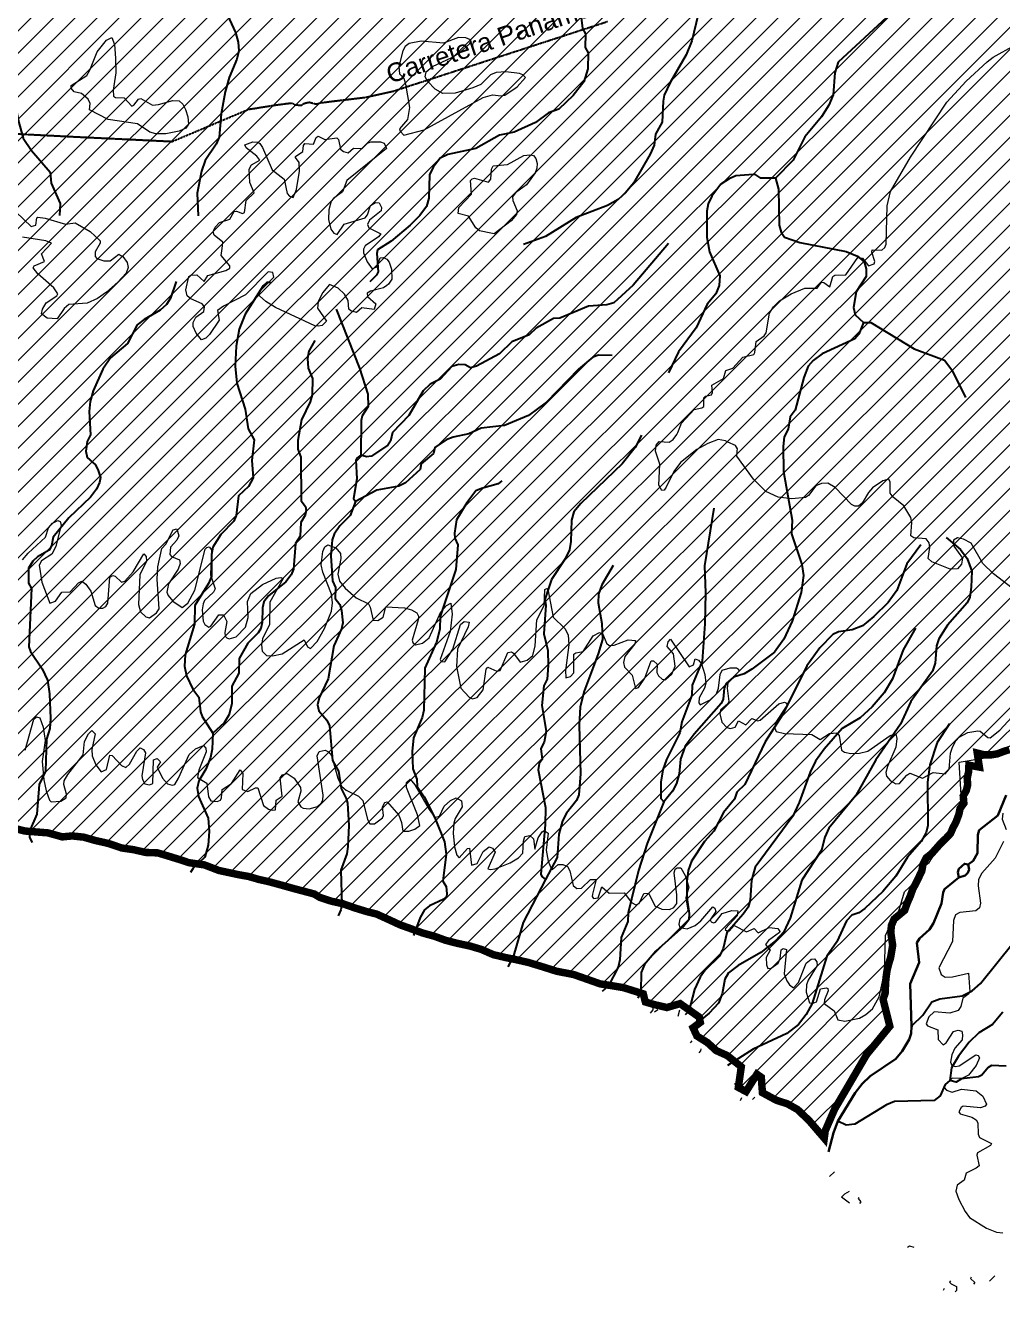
# Model space of a CAD drawing. Header units: feet. Extents: x -72 to 1107026, y -16 to 8357890.
# Drawn here: x 759175 to 778844, y 8146337 to 8171831 of the extents above; entities that cross this region are included whole.
import ezdxf

# ---------------------------------------------------------------- set-up
doc = ezdxf.new("R2010")
doc.units = ezdxf.units.FT
doc.header["$LTSCALE"] = 10
doc.header["$MEASUREMENT"] = 0
doc.linetypes.add('DASHED2', pattern=[0.375, 0.25, -0.125])
doc.layers.add('AUTODEMA-inf. cofopri-Rural-PSAD', color=190, linetype='CONTINUOUS')
doc.layers.add('VIA-ASFALTADA', color=1, linetype='CONTINUOUS')
for name, color, linetype, lineweight in [('CURVAS_PERU_500_PSAD-18', 23, 'CONTINUOUS', 5), ('Hidrografia-IGN-QUEBRADAS', 151, 'CONTINUOUS', 25), ('Hidrografia-IGN-RIOS', 162, 'CONTINUOUS', 30), ('Ubicacion', 8, 'CONTINUOUS', 0)]:
    doc.layers.add(name, color=color, linetype=linetype, lineweight=lineweight)
doc.styles.add('ARIAL', font='arial.ttf')

msp = doc.modelspace()

# ---------------------------------------------------------------- hatches: boundary and pattern name
at = {"layer": 'AUTODEMA-inf. cofopri-Rural-PSAD', "lineweight": 5}
h = msp.add_hatch(dxfattribs=at)
h.set_pattern_fill('ANSI31', color=256, scale=2500)
h.paths.add_polyline_path([(753238, 8156793), (753322, 8156780), (753238, 8156793), (761252, 8177664), (761485, 8177877), (761891, 8178033), (762006, 8178099), (762145, 8178160), (762278, 8178215), (762392, 8178274), (762497, 8178357), (762589, 8178469), (762675, 8178563), (762762, 8178662), (762856, 8178741), (762966, 8178847), (763062, 8178931), (763167, 8179043), (763215, 8179157), (763254, 8179284), (763292, 8179406), (763323, 8179543), (763341, 8179672), (763349, 8179797), (763400, 8179962), (763448, 8180102), (763499, 8180234), (763573, 8180363), (763635, 8180490), (763719, 8180589), (763826, 8180681), (763928, 8180774), (764019, 8180866), (764121, 8180950), (764228, 8181026), (764338, 8181097), (764444, 8181168), (764559, 8181213), (764712, 8181269), (764839, 8181335), (764956, 8181398), (765071, 8181451), (765175, 8181550), (765244, 8181660), (765315, 8181776), (765354, 8181893), (765389, 8182013), (765390, 8182140), (765377, 8182262), (765342, 8182396), (765286, 8182546), (765225, 8182684), (765197, 8182808), (765187, 8182943), (765170, 8183067), (765142, 8183205), (765114, 8183355), (765122, 8183484), (765143, 8183642), (765150, 8183779), (765168, 8183908), (765199, 8184028), (765243, 8184165), (765278, 8184310), (765332, 8184449), (765386, 8184576), (765432, 8184714), (765467, 8184853), (765513, 8184978), (765575, 8185115), (765661, 8185237), (765751, 8185338), (765852, 8185419), (765985, 8185503), (766099, 8185572), (766232, 8185655), (766299, 8185789), (767271, 8186800), (767271, 8186947), (767297, 8187069), (767333, 8187214), (767379, 8187334), (767466, 8187468), (767519, 8187582), (767578, 8187702), (767631, 8187831), (767690, 8187961), (767739, 8188095), (767779, 8188220), (767853, 8188349), (767930, 8188476), (768029, 8188550), (768144, 8188601), (768268, 8188621), (768396, 8188684), (768525, 8188666), (768648, 8188684), (768729, 8188803), (768760, 8188933), (768775, 8189055), (768816, 8189187), (768865, 8189314), (768913, 8189448), (768946, 8189596), (769010, 8189708), (769110, 8189804), (769242, 8189855), (769369, 8189839), (769435, 8190402), (769242, 8190676), (768955, 8190796), (768850, 8191044), (768727, 8191405), (768791, 8192051), (769355, 8193016), (769774, 8193584), (769715, 8193854), (770015, 8194180), (770358, 8194460), (770593, 8194855), (771149, 8195508), (771339, 8195882), (771620, 8196321), (772139, 8196529), (772271, 8196571), (772518, 8196829), (772893, 8197299), (773001, 8197468), (773083, 8197912), (773128, 8198271), (773053, 8198668), (772961, 8199048), (772784, 8199431), (772552, 8199747), (772403, 8199923), (772344, 8200269), (772420, 8200524), (772438, 8201124), (772378, 8201509), (772320, 8201525), (771949, 8202389), (771948, 8203291), (771835, 8204086), (771949, 8205175), (771912, 8205868), (771936, 8206678), (771927, 8207524), (771977, 8207815), (772140, 8208229), (772310, 8208881), (772199, 8209183), (771898, 8209610), (771718, 8210093), (771643, 8210618), (770734, 8212243), (770420, 8212760), (770332, 8213330), (770439, 8213909), (770573, 8214159), (770693, 8214428), (770826, 8214682), (770933, 8214964), (771027, 8215231), (771060, 8215528), (771028, 8215800), (771023, 8215945), (771008, 8216090), (770944, 8216217), (770904, 8216392), (770519, 8217145), (770239, 8217796), (770023, 8218086), (769663, 8218545), (769449, 8218924), (769225, 8219439), (769296, 8219810), (769534, 8220281), (769800, 8220721), (770123, 8220961), (770236, 8221108), (770301, 8221212), (770355, 8221316), (770388, 8221417), (770506, 8221516), (770614, 8221596), (770683, 8221720), (770695, 8221911), (770696, 8222074), (770699, 8222211), (770790, 8222424), (770811, 8222568), (770823, 8222774), (770781, 8222973), (770744, 8223095), (770724, 8223248), (770687, 8223365), (770609, 8223513), (770566, 8223607), (770536, 8223648), (770519, 8223803), (770420, 8224061), (770417, 8224114), (770411, 8224346), (770326, 8224585), (770246, 8224784), (770250, 8224878), (770152, 8225049), (770105, 8225286), (769944, 8225912), (769917, 8226101), (769939, 8226683), (769870, 8226978), (769847, 8227388), (769974, 8227697), (770102, 8227836), (770156, 8227935), (770134, 8228072), (770014, 8228391), (770087, 8228555), (770259, 8228867), (770494, 8228977), (770568, 8228972), (770670, 8228991), (770967, 8229392), (771170, 8229797), (771390, 8230281), (771541, 8230796), (771638, 8231110), (771649, 8231265), (771605, 8231522), (771627, 8231763), (771687, 8231964), (771722, 8232157), (771735, 8232337), (771693, 8232515), (771625, 8232625), (771600, 8233022), (771587, 8233284), (771570, 8233434), (771556, 8233673), (771538, 8233961), (771479, 8234294), (771495, 8234446), (771537, 8234647), (771589, 8234753), (771628, 8234908), (771626, 8235023), (771663, 8235221), (771705, 8235358), (771731, 8235452), (771806, 8235660), (771892, 8235916), (771915, 8235992), (771929, 8236129), (771913, 8236376), (771884, 8236602), (771862, 8236752), (771822, 8236938), (771796, 8237134), (771804, 8237182), (771883, 8237286), (771904, 8237405), (771913, 8237507), (771903, 8237629), (771894, 8237698), (771889, 8237802), (771827, 8237968), (771792, 8238039), (771813, 8238197), (771839, 8238311), (771838, 8238486), (771839, 8238639), (771824, 8238728), (771772, 8238886), (771717, 8239024), (771631, 8239192), (771615, 8239378), (771621, 8239502), (771614, 8239619), (771605, 8239731), (771569, 8239792), (771550, 8239932), (771551, 8240029), (771481, 8240238), (771522, 8240563), (771488, 8241022), (771468, 8241305), (820278, 8241691), (830577, 8202812), (830340, 8202672), (830000, 8202586), (829662, 8202548), (829318, 8202317), (829158, 8201793), (829053, 8201507), (828905, 8201367), (828322, 8201192), (827978, 8200961), (827919, 8200578), (827797, 8199716), (827643, 8199383), (827293, 8198961), (826996, 8198681), (826979, 8198104), (826868, 8197578), (826760, 8197196), (826743, 8196619), (826868, 8195942), (827189, 8195377), (827277, 8195085), (827159, 8194367), (827146, 8193935), (827234, 8193643), (827319, 8193256), (827453, 8192915), (827398, 8192676), (827291, 8192294), (827132, 8191818), (827119, 8191385), (827194, 8190661), (827090, 8190376), (826836, 8189950), (826722, 8189328), (826756, 8188846), (826641, 8188224), (826583, 8187889), (826334, 8187608), (826127, 8187133), (825918, 8186561), (825905, 8186129), (826032, 8185548), (825868, 8184879), (825858, 8184542), (825847, 8184158), (826032, 8183912), (826069, 8183526), (826047, 8182805), (826078, 8182227), (826108, 8181600), (826048, 8181217), (825801, 8180984), (825747, 8180793), (825636, 8180315), (825796, 8179204), (825684, 8178678), (825668, 8178149), (825657, 8177765), (825548, 8177335), (825244, 8176815), (825086, 8176386), (824977, 8175956), (824725, 8175579), (824520, 8175152), (824114, 8174443), (823712, 8173877), (823407, 8173357), (823324, 8172960), (823317, 8172729), (823307, 8172399), (823238, 8171852), (823314, 8171473), (823304, 8171154), (823327, 8170950), (823289, 8170632), (823310, 8170370), (823402, 8170016), (823586, 8169548), (823710, 8169280), (823662, 8168785), (823750, 8168195), (823303, 8168147), (822930, 8167996), (822690, 8167863), (822198, 8167624), (822071, 8167460), (821892, 8167381), (821672, 8167229), (821518, 8167084), (821383, 8166920), (821310, 8166661), (821229, 8166477), (821265, 8166226), (821329, 8166168), (821371, 8165998), (821374, 8165793), (821214, 8165770), (821034, 8165673), (820575, 8165630), (820470, 8165568), (820330, 8165544), (820169, 8165484), (819982, 8165480), (819805, 8165485), (819700, 8165414), (819649, 8165285), (819644, 8165108), (819667, 8164939), (819671, 8164762), (819732, 8164620), (819765, 8164469), (819741, 8164302), (819684, 8164248), (819479, 8164273), (819273, 8164260), (819038, 8164211), (818867, 8164134), (818823, 8164107), (818741, 8164036), (818708, 8164001), (818677, 8163932), (818710, 8163874), (818719, 8163764), (818731, 8163685), (818688, 8163660), (818637, 8163650), (818578, 8163656), (818522, 8163649), (818440, 8163596), (818419, 8163540), (818393, 8163433), (818298, 8163327), (818245, 8163363), (818164, 8163435), (818136, 8163489), (818129, 8163542), (818096, 8163606), (818046, 8163683), (817988, 8163732), (817894, 8163801), (817840, 8163741), (817832, 8163692), (817948, 8163198), (817963, 8163142), (817897, 8163112), (817789, 8163046), (817781, 8162998), (817730, 8162927), (817678, 8162897), (817592, 8162870), (817454, 8162902), (817393, 8162912), (817340, 8162910), (817312, 8162864), (817276, 8162829), (817252, 8162781), (817206, 8162736), (817116, 8162650), (817080, 8162604), (816998, 8162546), (816927, 8162529), (816831, 8162586), (816762, 8162655), (816699, 8162684), (816646, 8162707), (816575, 8162751), (816511, 8162744), (816411, 8162673), (816342, 8162595), (816313, 8162529), (816262, 8162412), (816108, 8162337), (816052, 8162315), (815981, 8162315), (815917, 8162285), (815807, 8162276), (815739, 8162310), (815638, 8162382), (815595, 8162443), (815534, 8162451), (815488, 8162492), (815433, 8162536), (815341, 8162496), (815286, 8162397), (815285, 8162290), (815182, 8162139), (815129, 8162124), (815020, 8162160), (814969, 8162143), (814915, 8162151), (814818, 8162129), (814661, 8162171), (814608, 8162204), (814465, 8162246), (814361, 8162265), (814167, 8162243), (813989, 8162194), (813856, 8162085), (813702, 8161985), (813124, 8161923), (812911, 8161706), (812856, 8161618), (812749, 8161540), (812492, 8161534), (812443, 8161524), (812367, 8161515), (812252, 8161510), (812150, 8161471), (812066, 8161443), (811936, 8161388), (811813, 8161338), (811757, 8161367), (811669, 8161438), (811510, 8161415), (811342, 8161337), (811245, 8161204), (811131, 8161124), (810849, 8161076), (810322, 8160943), (809995, 8160714), (809741, 8160678), (809493, 8160697), (809213, 8160705), (808932, 8160676), (808648, 8160621), (808530, 8160579), (808408, 8160546), (808227, 8160477), (808120, 8160465), (808005, 8160428), (807949, 8160451), (807748, 8160486), (807591, 8160502), (807337, 8160435), (807016, 8160247), (806896, 8160192), (806747, 8160074), (806681, 8160046), (806538, 8159999), (806377, 8159904), (806147, 8159906), (805415, 8159960), (805112, 8159977), (804565, 8160002), (804080, 8160025), (803956, 8160045), (803836, 8160005), (803684, 8159964), (803497, 8159761), (803367, 8159762), (803227, 8159787), (802920, 8159966), (802800, 8159994), (802680, 8160027), (802548, 8160058), (802424, 8160101), (802312, 8160152), (802195, 8160221), (802083, 8160290), (801956, 8160316), (801818, 8160295), (801688, 8160293), (801556, 8160247), (801423, 8160212), (801291, 8160159), (801159, 8160106), (800787, 8160136), (800463, 8160229), (800277, 8160263), (800072, 8160269), (799744, 8160251), (799483, 8160249), (799221, 8160248), (798949, 8160191), (798686, 8160152), (798410, 8160168), (798290, 8160204), (798148, 8160212), (798023, 8160253), (797876, 8160243), (797751, 8160192), (797611, 8160213), (797496, 8160274), (797323, 8160236), (797183, 8160081), (797053, 8159952), (796859, 8159878), (796714, 8159805), (796661, 8159693), (796625, 8159558), (796551, 8159432), (796413, 8159345), (796273, 8159351), (796136, 8159369), (796011, 8159432), (795892, 8159481), (795767, 8159545), (795647, 8159580), (795531, 8159639), (795391, 8159662), (795256, 8159634), (795083, 8159561), (794973, 8159508), (794881, 8159383), (794743, 8159228), (794634, 8159150), (794486, 8159150), (794377, 8159214), (794229, 8159227), (794087, 8159186), (793965, 8159158), (793830, 8159143), (793685, 8159172), (793580, 8159268), (793535, 8159388), (793533, 8159520), (793530, 8159657), (793548, 8159797), (793528, 8160067), (793457, 8160189), (793366, 8160285), (793249, 8160375), (793130, 8160431), (792862, 8160424), (792730, 8160378), (792470, 8160226), (792221, 8160229), (792150, 8160361), (792025, 8160394), (791895, 8160369), (791742, 8160344), (791615, 8160278), (791345, 8160296), (791121, 8160303), (791002, 8160353), (790927, 8160356), (790776, 8160295), (790573, 8160086), (790487, 8160014), (790335, 8159935), (790156, 8159875), (789933, 8159891), (789628, 8159994), (789403, 8160091), (789337, 8160215), (789139, 8160376), (788987, 8160391), (788855, 8160613), (788850, 8160750), (788898, 8160900), (788728, 8161037), (788593, 8161048), (788476, 8161094), (788331, 8161107), (788207, 8161079), (788072, 8161089), (787996, 8161188), (787900, 8161371), (787828, 8161534), (787714, 8161613), (787483, 8161754), (787368, 8161805), (787254, 8161881), (787122, 8161935), (787007, 8162011), (786888, 8162072), (786771, 8162121), (786667, 8162202), (786552, 8162248), (786425, 8162271), (786298, 8162223), (786203, 8162137), (786107, 8162061), (786051, 8162173), (786043, 8162338), (786150, 8162401), (786275, 8162485), (786339, 8162597), (786237, 8162665), (786110, 8162638), (785990, 8162577), (785868, 8162597), (785746, 8162615), (785622, 8162654), (785500, 8162672), (785362, 8162654), (785199, 8162603), (785082, 8162565), (784960, 8162540), (784835, 8162500), (784720, 8162436), (784596, 8162358), (784484, 8162277), (784379, 8162190), (784275, 8162114), (784160, 8162036), (784043, 8161954), (783938, 8161886), (783826, 8161812), (783699, 8161747), (783582, 8161693), (783449, 8161676), (783342, 8161607), (783271, 8161452), (783225, 8161328), (783179, 8161206), (783138, 8161082), (783097, 8160957), (783061, 8160830), (782974, 8160718), (782855, 8160675), (782725, 8160670), (782582, 8160648), (782463, 8160615), (782353, 8160549), (782259, 8160460), (782078, 8160260), (782029, 8160143), (781968, 8160031), (781907, 8159917), (781846, 8159810), (781751, 8159699), (781639, 8159610), (781573, 8159503), (781506, 8159396), (781422, 8159300), (781295, 8159285), (781170, 8159283), (781058, 8159227), (781035, 8159095), (780966, 8158947), (780910, 8158818), (780843, 8158678), (780719, 8158676), (780643, 8158773), (780548, 8158676), (780492, 8158534), (780489, 8158409), (780563, 8158292), (780456, 8158221), (780372, 8158130), (780275, 8158051), (780148, 8158062), (780033, 8158141), (779893, 8158142), (779769, 8158106), (779649, 8158042), (779555, 8157953), (779448, 8157872), (779391, 8157763), (779345, 8157649), (779294, 8157529), (779236, 8157415), (779123, 8157309), (778981, 8157250), (778859, 8157212), (778734, 8157164), (778607, 8157144), (778479, 8157144), (778332, 8157180), (778375, 8156898), (778164, 8156936), (778158, 8156802), (778130, 8156675), (778140, 8156545), (778112, 8156426), (778050, 8156319), (778063, 8156169), (777986, 8156065), (777961, 8155941), (777902, 8155786), (777843, 8155676), (777795, 8155562), (777705, 8155466), (777593, 8155359), (777509, 8155263), (777417, 8155159), (777305, 8155070), (777239, 8154938), (777216, 8154806), (777159, 8154686), (777093, 8154552), (777034, 8154440), (776983, 8154298), (776922, 8154161), (776873, 8154016), (776779, 8153937), (776659, 8153838), (776605, 8153711), (776592, 8153572), (776612, 8153434), (776630, 8153310), (776609, 8153183), (776586, 8153051), (776545, 8152921), (776515, 8152794), (776494, 8152637), (776486, 8152507), (776478, 8152344), (776437, 8152225), (776573, 8151681), (776106, 8151111), (775463, 8150015), (775273, 8149577), (775253, 8149427), (774951, 8149779), (774716, 8150004), (774511, 8150120), (774293, 8150189), (774009, 8150343), (773986, 8150653), (773898, 8150715), (773679, 8150366), (773524, 8150449), (773583, 8150865), (773302, 8151090), (773079, 8151190), (772903, 8151351), (772690, 8151485), (772613, 8151651), (772759, 8151759), (772737, 8151864), (772352, 8152136), (772085, 8152058), (771824, 8152119), (771653, 8152170), (771611, 8152333), (771212, 8152458), (770986, 8152496), (770745, 8152533), (770505, 8152618), (770212, 8152721), (769864, 8152789), (769676, 8152849), (769529, 8152895), (769298, 8152965), (769056, 8153020), (768826, 8153067), (768593, 8153122), (768350, 8153228), (768122, 8153296), (767859, 8153352), (767629, 8153412), (767406, 8153493), (767171, 8153558), (766938, 8153643), (766714, 8153723), (766443, 8153849), (766241, 8153940), (766040, 8153990), (765798, 8154065), (765568, 8154146), (765335, 8154198), (765105, 8154273), (764987, 8154344), (764570, 8154454), (764357, 8154514), (764080, 8154590), (763867, 8154638), (763662, 8154698), (763479, 8154729), (763070, 8154817), (762778, 8154929), (762461, 8154975), (762334, 8155019), (762093, 8155094), (761838, 8155171), (761596, 8155180), (761345, 8155237), (761116, 8155269), (760846, 8155361), (760587, 8155419), (760351, 8155487), (760119, 8155512), (759916, 8155493), (759629, 8155574), (759372, 8155594), (759166, 8155611), (758956, 8155664), (758687, 8155803), (758456, 8155889), (758210, 8155960), (757946, 8156005), (757689, 8156063), (757532, 8156107), (757276, 8156170), (757050, 8156236), (756864, 8156260), (756611, 8156328), (756385, 8156381), (756113, 8156398), (755975, 8156433), (755622, 8156463), (755391, 8156486), (755152, 8156526), (754896, 8156606), (754586, 8156660), (754380, 8156712), (754159, 8156752), (753964, 8156794), (753322, 8156780)])

# ---------------------------------------------------------------- linework, layer by layer
at = {"layer": 'AUTODEMA-inf. cofopri-Rural-PSAD', "linetype": 'Continuous', "const_width": 150}
msp.add_lwpolyline([(778981, 8157250), (778859, 8157212), (778734, 8157164), (778607, 8157144), (778479, 8157144), (778332, 8157180), (778375, 8156898), (778164, 8156936), (778158, 8156802), (778130, 8156675), (778140, 8156545), (778112, 8156426), (778050, 8156319), (778063, 8156169), (777986, 8156065), (777961, 8155941), (777902, 8155786), (777843, 8155676), (777795, 8155562), (777705, 8155466), (777593, 8155359), (777509, 8155263), (777417, 8155159), (777305, 8155070), (777239, 8154938), (777216, 8154806), (777159, 8154686), (777093, 8154552), (777034, 8154440), (776983, 8154298), (776922, 8154161), (776873, 8154016), (776779, 8153937), (776659, 8153838), (776605, 8153711), (776592, 8153572), (776612, 8153434), (776630, 8153310), (776609, 8153183), (776586, 8153051), (776545, 8152921), (776515, 8152794), (776494, 8152637), (776486, 8152507), (776478, 8152344), (776437, 8152225), (776573, 8151681), (776106, 8151111), (775463, 8150015), (775273, 8149577), (775253, 8149427), (774951, 8149779), (774716, 8150004), (774511, 8150120), (774293, 8150189), (774009, 8150343), (773986, 8150653), (773898, 8150715), (773679, 8150366), (773524, 8150449), (773583, 8150865), (773302, 8151090), (773079, 8151190), (772903, 8151351), (772690, 8151485), (772613, 8151651), (772759, 8151759), (772737, 8151864), (772352, 8152136), (772085, 8152058), (771824, 8152119), (771653, 8152170), (771611, 8152333), (771212, 8152458), (770986, 8152496), (770745, 8152533), (770505, 8152618), (770212, 8152721), (769864, 8152789), (769676, 8152849), (769529, 8152895), (769298, 8152965), (769056, 8153020), (768826, 8153067), (768593, 8153122), (768350, 8153228), (768122, 8153296), (767859, 8153352), (767629, 8153412), (767406, 8153493), (767171, 8153558), (766938, 8153643), (766714, 8153723), (766443, 8153849), (766241, 8153940), (766040, 8153990), (765798, 8154065), (765568, 8154146), (765335, 8154198), (765105, 8154273), (764987, 8154344), (764570, 8154454), (764357, 8154514), (764080, 8154590), (763867, 8154638), (763662, 8154698), (763479, 8154729), (763070, 8154817), (762778, 8154929), (762461, 8154975), (762334, 8155019), (762093, 8155094), (761838, 8155171), (761596, 8155180), (761345, 8155237), (761116, 8155269), (760846, 8155361), (760587, 8155419), (760351, 8155487), (760119, 8155512), (759916, 8155493), (759629, 8155574), (759372, 8155594), (759166, 8155611), (758956, 8155664)], dxfattribs=at)
at = {"layer": 'CURVAS_PERU_500_PSAD-18'}
for points in [[(760465, 8170133), (760478, 8170257), (760436, 8170346), (760304, 8170460), (760159, 8170490), (760099, 8170569), (760097, 8170617), (760410, 8170819), (760475, 8170926), (760620, 8171297), (760808, 8171530), (760913, 8171585), (760966, 8171447), (760988, 8171173), (760993, 8170873), (760940, 8170528), (760950, 8170404), (760991, 8170380), (761165, 8170371), (761315, 8170207), (761359, 8170225), (761451, 8170343), (761497, 8170360), (761733, 8170227), (761857, 8170239), (762146, 8170320), (762269, 8170312), (762342, 8170245), (762401, 8170136), (762445, 8169992), (762457, 8169843), (762405, 8169762), (762268, 8169703), (761999, 8169645), (761800, 8169645), (761681, 8169683), (761431, 8169846), (760839, 8169933)], [(766793, 8169617), (767202, 8169730), (768386, 8170377), (768578, 8170431), (768752, 8170410), (768824, 8170427), (769072, 8170595), (769238, 8170778), (769190, 8170835), (769121, 8170862), (768848, 8170894), (768649, 8170883), (768535, 8170835), (768341, 8170642), (768180, 8170572), (767822, 8170464), (767574, 8170460), (767422, 8170545), (767267, 8170707), (767222, 8170795), (767239, 8170892), (767370, 8171004), (767755, 8171184), (767923, 8171291), (768111, 8171456), (768145, 8171522), (768132, 8171542), (768039, 8171577), (767890, 8171589), (767588, 8171473), (767142, 8171515), (766899, 8171464), (766821, 8171403), (766770, 8171317), (766690, 8171003), (766702, 8170854), (766789, 8170768), (766824, 8170648), (766904, 8170180), (766866, 8169935), (766702, 8169750), (766715, 8169703)]]:
    msp.add_lwpolyline(points, close=True, dxfattribs=at)
for points in [[(772636, 8164097), (772790, 8164130), (772830, 8164159), (772827, 8164332), (772862, 8164365), (772982, 8164395), (773001, 8164439), (772993, 8164587), (773228, 8164722), (773273, 8164885), (773415, 8164930), (773616, 8165151), (773833, 8165202), (773856, 8165245), (773881, 8165466), (774044, 8165580), (774083, 8165642), (774151, 8166035), (774229, 8166162), (774351, 8166287), (774587, 8166427), (774865, 8166538), (775112, 8166541), (775198, 8166660), (775245, 8166652), (775364, 8166564), (775426, 8166776), (775469, 8166799), (775690, 8166811), (775928, 8167160), (776022, 8167147), (776141, 8166989), (776255, 8167029), (776269, 8167075), (776209, 8167265), (776218, 8167312), (776414, 8167306), (776469, 8167356), (776500, 8167424), (776517, 8168198), (776588, 8168488), (776990, 8169180), (777720, 8170285), (778109, 8170707), (778534, 8171095), (778652, 8171187), (779088, 8171430)], [(763133, 8167341), (763148, 8167465), (762977, 8167608), (762956, 8167677), (762998, 8167766), (763081, 8167859), (763291, 8167931), (763379, 8168080), (763427, 8168087), (763545, 8168045), (763588, 8168061), (763620, 8168307), (763781, 8168458), (763696, 8168664), (763682, 8168937), (763723, 8169025), (763894, 8169118), (763835, 8169196), (763618, 8169365), (763589, 8169428), (763752, 8169485), (763851, 8169481), (763893, 8169455), (763949, 8169372), (764142, 8168925), (764384, 8168737), (764443, 8168447), (764493, 8168392), (764562, 8168367), (764630, 8168526), (764691, 8168895), (764685, 8169070), (764610, 8169168), (764614, 8169192), (764756, 8169292), (764774, 8169415), (764802, 8169453), (764975, 8169440), (765029, 8169575), (765067, 8169601), (765200, 8169533), (765446, 8169564), (765480, 8169530), (765516, 8169335), (765575, 8169289), (765671, 8169266), (765781, 8169361), (765955, 8169351), (766059, 8169457), (766127, 8169485), (766325, 8169484), (766395, 8169458), (766442, 8169349), (765644, 8168709), (765558, 8168476), (765375, 8168346), (765329, 8168288), (765285, 8168119), (765275, 8167920), (765321, 8167728), (765382, 8167649), (765449, 8167623), (765588, 8167827), (766016, 8167953), (766058, 8168013), (766118, 8168203), (766224, 8168265), (766295, 8168255), (766341, 8168167), (766334, 8168095), (766099, 8167910), (766060, 8167821), (766086, 8167754), (766327, 8167633), (766283, 8167575), (766013, 8167395), (765982, 8167328), (765983, 8167254), (766052, 8167067), (766158, 8166930), (766247, 8166966), (766314, 8167153), (766386, 8167159), (766450, 8167121), (766497, 8167063), (766543, 8166920), (766553, 8166723), (766486, 8166619), (766449, 8166591)], [(767887, 8168042), (767883, 8168043), (767898, 8168163), (768154, 8168434), (768134, 8168704), (768165, 8168743), (768212, 8168754), (768499, 8168677), (768540, 8168736), (768556, 8168935), (768587, 8169001), (768881, 8169027), (769207, 8169210), (769330, 8169225), (769402, 8169208), (769447, 8169149), (769473, 8169052), (769472, 8168953), (769438, 8168859), (769260, 8168619), (769036, 8168460), (768978, 8168380), (768984, 8168306), (769070, 8168099), (769061, 8168026), (768950, 8167892), (768610, 8167632), (768540, 8167646)], [(758656, 8167992), (758654, 8168067), (758704, 8168148), (758828, 8168140), (758988, 8168072), (759295, 8167779), (759386, 8167808), (759406, 8167955), (759425, 8167968), (759573, 8167947), (759981, 8167828), (760176, 8167855), (760478, 8167680), (760678, 8167492), (760681, 8167444), (760578, 8167274), (760583, 8167175), (760615, 8167138), (760756, 8167090), (760881, 8167090), (761053, 8167227), (761099, 8167199)], [(768540, 8167646), (768317, 8167691), (768242, 8167756), (768092, 8167986), (767887, 8168042)], [(761099, 8167199), (761137, 8167175), (761226, 8167055), (761244, 8166959), (761201, 8166843), (761034, 8166658), (760809, 8166459), (760625, 8166330), (760420, 8166237), (760050, 8166209), (759955, 8166130), (759812, 8165925), (759613, 8165933), (759498, 8166023), (759518, 8166120), (759597, 8166247), (759806, 8166383), (759827, 8166425), (759745, 8166549), (759427, 8166831), (759335, 8166948), (759352, 8166989), (759557, 8167075), (759498, 8167234), (759700, 8167447), (759586, 8167495), (759117, 8167566)], [(766449, 8166591), (766386, 8166544), (766120, 8166478), (766057, 8166442), (766062, 8166371), (766229, 8166224), (766195, 8166110), (765950, 8166147), (765841, 8166053), (765722, 8166086), (765684, 8166119), (765670, 8166291), (765600, 8166420), (765473, 8166539), (765297, 8166615), (765153, 8166444), (765069, 8166263), (765053, 8166140), (765233, 8165873), (765147, 8165790), (765074, 8165774), (765000, 8165781), (764206, 8166150), (764016, 8166269), (763886, 8166386), (763872, 8166433), (763894, 8166477), (764176, 8166759), (764157, 8166852), (764064, 8166868), (763608, 8166406), (763166, 8166176), (763045, 8166088), (763074, 8165896), (762881, 8165605), (762810, 8165535), (762721, 8165501), (762610, 8165633), (762552, 8165771), (762549, 8165846), (762604, 8165954), (762765, 8166071), (762783, 8166167), (762736, 8166222), (762508, 8166324), (762431, 8166387), (762403, 8166507), (762465, 8166773), (762502, 8166804), (762626, 8166805), (762775, 8166674), (762846, 8166797), (763207, 8166893), (763293, 8166942), (763291, 8166988), (763115, 8167198), (763133, 8167341)], [(772303, 8163632), (772379, 8163824), (772636, 8164097)], [(773314, 8163442), (773264, 8163466), (773118, 8163493), (772907, 8163415), (772690, 8163292), (772357, 8163029), (772228, 8162846), (772072, 8162532), (772029, 8162471), (771987, 8162466), (771926, 8162572), (771941, 8162996), (771857, 8163257), (771869, 8163380), (771932, 8163453), (772130, 8163439), (772214, 8163491), (772287, 8163593), (772303, 8163632)], [(773501, 8163264), (773504, 8163306), (773466, 8163370), (773314, 8163442)], [(779033, 8160498), (778658, 8160789), (778443, 8160998), (778207, 8161409), (778055, 8161488), (777934, 8161512), (777851, 8161466), (777862, 8161344), (778038, 8161105), (778013, 8160984), (777935, 8160888), (777788, 8160885), (777415, 8161027), (777347, 8161098), (777380, 8161318), (777366, 8161415), (777302, 8161491), (777055, 8161512), (776996, 8161552), (777018, 8161824), (776993, 8161921), (776853, 8162156), (776643, 8162333), (776582, 8162412), (776581, 8162635), (776550, 8162693), (776431, 8162660), (776222, 8162523), (776141, 8162429), (776017, 8162212), (775941, 8162150), (775867, 8162150), (775801, 8162184), (775475, 8162529), (775325, 8162614), (775201, 8162608), (775085, 8162562), (774936, 8162363), (774874, 8162324), (774600, 8162301), (774328, 8162333), (774080, 8162448), (773831, 8162692), (773495, 8163159), (773501, 8163264)], [(759120, 8161072), (759232, 8161206), (759581, 8161528), (759639, 8161714), (759721, 8161808), (759829, 8161863), (759876, 8161845), (759894, 8161775), (759788, 8161339), (759707, 8161185), (759498, 8161049), (759454, 8160964), (759506, 8160619), (759667, 8160201), (759782, 8160239), (759909, 8160422), (760078, 8160426), (760246, 8160610), (760312, 8160639), (760393, 8160582), (760490, 8160437), (760577, 8160151), (760657, 8160095), (760731, 8160096), (760795, 8160134), (760833, 8160197), (760875, 8160720), (760938, 8160753), (760985, 8160741), (761109, 8160619), (761177, 8160644), (761346, 8160828), (761561, 8161192), (761606, 8161139), (761615, 8161041), (761478, 8160767), (761450, 8160169), (761493, 8160027), (761602, 8159925), (761672, 8159905), (761815, 8160004), (761871, 8160084), (761825, 8160681), (761843, 8160931), (761919, 8161297), (762003, 8161389), (762152, 8161677), (762223, 8161692), (762262, 8161553), (762221, 8161464), (762096, 8161323), (762085, 8161178), (762118, 8161141), (762276, 8161068), (762292, 8160997), (762247, 8160882), (762056, 8160589), (762022, 8160420), (762051, 8160351), (762146, 8160236), (762329, 8160108), (762443, 8160198), (762583, 8160462), (762797, 8161284), (762829, 8161322), (762875, 8161329), (762919, 8161270), (762904, 8160771), (762995, 8160488), (762963, 8160421), (762779, 8160254), (762751, 8160185), (762734, 8160061), (762755, 8159838), (762790, 8159772), (762868, 8159713), (762911, 8159738), (763070, 8159961), (763165, 8159963), (763229, 8159832), (763190, 8159611), (763193, 8159536), (763227, 8159501), (763274, 8159482), (763416, 8159521), (763607, 8159718), (763656, 8159909), (763649, 8160233), (763711, 8160394), (763949, 8160573), (764220, 8160703), (764318, 8160716), (764361, 8160697), (764095, 8160220), (764087, 8159772), (763945, 8159483), (763930, 8159359), (763944, 8159235), (764026, 8159146), (764151, 8159135), (764344, 8159179), (764788, 8159458), (764854, 8159317), (764913, 8159283), (765051, 8159425), (765198, 8159687), (765335, 8160035), (765354, 8160208), (765336, 8160382), (765162, 8160823), (765129, 8160969), (765163, 8161241), (765203, 8161332), (765261, 8161375), (765421, 8161309), (765519, 8161198), (765525, 8161099), (765461, 8160781), (765498, 8160638), (765608, 8160503), (765836, 8160308), (766080, 8160184), (766116, 8160119), (766175, 8159853), (766271, 8159851), (766375, 8159916), (766432, 8160127), (766805, 8160107), (766949, 8160066), (767056, 8160002), (767089, 8159936), (767083, 8159862), (766960, 8159456), (766973, 8159408), (767026, 8159357), (767168, 8159391), (767305, 8159497), (767537, 8160021), (767651, 8160153), (767737, 8160196), (767764, 8159975), (767727, 8159628), (767522, 8159065), (767542, 8159025), (767615, 8159020), (767779, 8159269), (767934, 8159768), (768009, 8159832), (768105, 8159817), (768084, 8159722), (767869, 8159272), (767849, 8158924), (767938, 8158485), (768108, 8158303), (768175, 8158270), (768266, 8158297), (768389, 8158453), (768449, 8158871), (768480, 8158909), (768662, 8158832), (768731, 8158842), (768887, 8159208), (768958, 8159218), (768999, 8159190), (769130, 8159012), (769273, 8159048), (769385, 8159145), (769434, 8159338), (769471, 8159862), (769613, 8160151), (769627, 8160473), (769672, 8160496), (769687, 8160479), (769795, 8159915)], [(769795, 8159915), (770030, 8159690), (770102, 8159560), (770113, 8159361), (770046, 8158841), (770053, 8158692), (770143, 8158724), (770210, 8158797), (770216, 8159169), (770254, 8159198), (770401, 8159225), (770603, 8159538), (770732, 8159610), (770795, 8159577), (770872, 8159393), (770926, 8159344), (771024, 8159355), (771304, 8159462), (771451, 8159446), (771441, 8159380), (771237, 8159127), (771211, 8159006), (771234, 8158910), (771387, 8158748), (771454, 8158482), (771517, 8158502), (771645, 8158687), (771769, 8159038), (771816, 8159036), (771893, 8158973), (771883, 8158800), (771917, 8158734), (771989, 8158665), (772059, 8158654), (772188, 8158771), (772252, 8158931), (772219, 8159177), (772092, 8159324), (772113, 8159422), (772159, 8159473), (772536, 8158916), (772624, 8158954), (772653, 8159075), (772720, 8159051), (772783, 8158975), (772849, 8158760), (772867, 8158586), (772844, 8158490), (772734, 8158294), (772731, 8158195), (772755, 8158154), (772958, 8158249), (773083, 8158370), (773122, 8158488), (773155, 8158760), (773197, 8158850), (773362, 8158898), (773487, 8158896), (773528, 8158868), (773533, 8158822), (773311, 8158588), (773302, 8158489), (773335, 8158217), (773315, 8158172), (773166, 8158042), (773150, 8157969), (773189, 8157801), (773290, 8157693), (773363, 8157676), (773457, 8157702), (773527, 8157832), (773675, 8157751), (773798, 8157873), (773915, 8157831), (773963, 8157841), (774337, 8158170), (774455, 8158207), (774496, 8158183), (774501, 8158135), (774267, 8157782), (774257, 8157683), (774283, 8157614), (774453, 8157577), (775002, 8157554), (775174, 8157455), (775362, 8157572), (775509, 8157590), (775551, 8157533), (775601, 8157239), (775663, 8157200), (775785, 8157174), (775960, 8157179), (776129, 8157222), (776580, 8157534), (776695, 8157569), (776715, 8157472), (776695, 8157299), (776525, 8156910), (776495, 8156789), (776505, 8156716), (776588, 8156623), (776697, 8156564), (776770, 8156565), (776915, 8156736), (776978, 8156774), (777228, 8156672), (777444, 8156792), (777688, 8156761), (777767, 8156853), (777795, 8157177), (777831, 8157296), (777899, 8157429), (777966, 8157503), (778144, 8157592), (778341, 8157626), (778389, 8157618), (778547, 8157496), (778595, 8157487), (778790, 8157642), (779261, 8158160)], [(759171, 8157236), (759346, 8157862), (759401, 8157909), (759469, 8157891), (759533, 8157703), (759575, 8157432), (759510, 8157014), (759547, 8156641), (759593, 8156421), (759658, 8156232), (759695, 8156200), (759892, 8156212), (759993, 8156282), (760000, 8156355), (759948, 8156548), (759955, 8156622), (760030, 8156752), (760339, 8157144), (760366, 8157413), (760443, 8157570), (760511, 8157638), (760579, 8157570), (760515, 8157252), (760520, 8157128), (760593, 8156942), (760698, 8156805), (760810, 8156847), (760878, 8157136), (760924, 8157133), (761111, 8156931), (761198, 8156892), (761271, 8156957), (761416, 8157220), (761487, 8157286), (761553, 8157251), (761591, 8157188), (761521, 8156720), (761530, 8156646), (761580, 8156560), (761674, 8156540), (761741, 8156571), (761757, 8157042), (761825, 8157069), (761896, 8157006), (761828, 8156897), (761937, 8156672), (762036, 8156563), (762132, 8156536), (762180, 8156548), (762260, 8156674), (762472, 8157153), (762602, 8157268), (762763, 8157335), (762810, 8157281), (762814, 8157207), (762666, 8156836), (762642, 8156689), (762827, 8156574), (762864, 8156302), (762910, 8156217), (763033, 8156204), (763100, 8156234), (763124, 8156277), (763138, 8156447), (763325, 8156571), (763497, 8156845), (763552, 8156769), (763537, 8156447), (763651, 8156407), (763807, 8156482), (763854, 8156478), (763968, 8156124), (764067, 8156051), (764139, 8156031), (764211, 8156038), (764222, 8156234), (764345, 8156316), (764304, 8156685), (764352, 8156741), (764446, 8156772), (764588, 8156677), (764710, 8156489), (764717, 8156416), (764658, 8156201), (764722, 8156096), (764764, 8156069), (764887, 8156056), (765054, 8156105), (765130, 8156169), (765165, 8156235), (765166, 8156335), (765045, 8157125), (765087, 8157211), (765207, 8157239), (765275, 8157208), (765339, 8157132), (765465, 8156675), (765538, 8156516), (765631, 8156435), (765878, 8156316), (765965, 8156227), (766061, 8155841), (766108, 8155754), (766203, 8155759), (766363, 8155878), (766381, 8155923), (766365, 8156095), (766412, 8156183), (766454, 8156202), (766689, 8155933), (766744, 8155780), (766771, 8155611), (766894, 8155609), (767012, 8155648), (767113, 8155719), (767069, 8155934), (766844, 8156490), (766847, 8156589), (766920, 8156652), (767014, 8156541), (767301, 8156043), (767418, 8155882), (767511, 8155907), (767603, 8156110), (767734, 8156226), (767847, 8156276), (767954, 8156219), (767966, 8156097), (767827, 8155861), (767796, 8155766), (767785, 8155567), (767813, 8155293), (767859, 8155125), (767908, 8155072), (768072, 8155256), (768114, 8155268), (768156, 8154924), (768271, 8154956), (768391, 8155201), (768508, 8155291), (768576, 8155269), (768630, 8155187), (768483, 8154849), (768529, 8154834), (768627, 8154852), (768930, 8154969), (769102, 8155070), (769185, 8155162), (769199, 8155410), (769230, 8155503), (769326, 8155519), (769404, 8155454), (769426, 8155248), (769496, 8155472), (769577, 8155598), (769619, 8155622), (769699, 8155571), (769655, 8155226), (769698, 8155005), (769761, 8154844), (769784, 8154839), (769895, 8154938), (769994, 8154934), (770085, 8154895), (770132, 8154808), (770198, 8154516), (770272, 8154454), (770368, 8154463), (770548, 8154636), (770664, 8154633), (770587, 8154343), (770583, 8154293), (770610, 8154255), (770703, 8154264), (770778, 8154490), (770925, 8154360), (771223, 8154365), (771377, 8154173), (771464, 8154124), (771528, 8154150), (771623, 8154351), (771719, 8154362), (771853, 8154098), (771987, 8154035), (772136, 8154029), (772225, 8154073), (772283, 8154152), (772286, 8154326), (772231, 8154772), (772253, 8154843), (772295, 8154868), (772367, 8154867), (772457, 8154717), (772531, 8154479), (772467, 8154265), (772508, 8154020), (772489, 8153975), (772347, 8153837), (772329, 8153739), (772349, 8153668), (772492, 8153642), (772653, 8153709), (772771, 8153801), (773014, 8154086), (773053, 8154059), (773071, 8153988), (772958, 8153824), (772976, 8153782), (773021, 8153761), (773067, 8153774), (773201, 8153951), (773391, 8154009), (773511, 8154001), (773502, 8153906), (773264, 8153650), (773257, 8153627), (773298, 8153598), (773346, 8153600), (773441, 8153708), (773685, 8153584), (773841, 8153650), (773926, 8153560), (774145, 8153667), (774318, 8153649), (774360, 8153589), (774353, 8153566), (774131, 8153405), (774071, 8153328), (774165, 8153212), (774082, 8153063), (774088, 8152914), (774116, 8152845), (774187, 8152848), (774326, 8152953), (774366, 8153043), (774386, 8153216), (774424, 8153244), (774495, 8153229), (774447, 8152735), (774497, 8152594), (774553, 8152512), (774631, 8152454), (774732, 8152561), (774892, 8152953), (774989, 8153031), (775060, 8153039), (775104, 8152980), (775113, 8152907), (774929, 8152611), (774896, 8152517), (774892, 8152367), (774956, 8152155), (775029, 8152147), (775098, 8152175), (775179, 8152432), (775299, 8152452), (775322, 8152443), (775330, 8152397), (775255, 8152211), (775253, 8152137), (775455, 8151993), (775526, 8151808), (775670, 8151780), (775962, 8151842), (776092, 8151917), (776221, 8152034), (776355, 8152272), (776465, 8152759), (776488, 8153507), (776558, 8153666), (776729, 8153912), (776869, 8154390), (777072, 8154572), (777165, 8154829), (777362, 8154979), (777755, 8155588), (777947, 8155994), (777993, 8156163), (778008, 8156337), (777968, 8156998), (778534, 8157092), (779023, 8157342)], [(778847, 8155971), (778834, 8155851), (778913, 8155641)], [(778859, 8155399), (778692, 8155063), (778427, 8154764), (778358, 8154632), (778349, 8154508), (778395, 8154161), (778379, 8154063), (778305, 8154002), (777982, 8153974), (777896, 8153927), (777855, 8153811), (777834, 8153388), (777556, 8152859), (777603, 8152720), (777684, 8152668), (777833, 8152677), (778159, 8152747), (778186, 8152374), (778162, 8152331), (778040, 8152246), (778003, 8152076), (777949, 8151995), (777783, 8151943), (777463, 8151969), (777355, 8151867), (777301, 8151729), (777332, 8151692), (777537, 8151609), (777543, 8151412), (777646, 8151307), (777707, 8151344), (777857, 8151572), (777951, 8151602), (778019, 8151579), (778037, 8151507), (778026, 8151408), (777878, 8151240), (777820, 8151102), (777795, 8150955), (777823, 8150890), (777895, 8150871), (777968, 8150887), (778304, 8151102), (778349, 8151090), (778375, 8151047), (778312, 8150888), (778156, 8150693), (778022, 8150629), (777826, 8150637), (777715, 8150537), (777668, 8150450), (777711, 8150394), (777828, 8150351), (778014, 8150413), (778311, 8150380), (778443, 8150270), (778519, 8150113), (778489, 8150075), (778396, 8150041), (778049, 8150070), (778007, 8150044), (777959, 8149958), (777986, 8149920), (778225, 8149849), (778312, 8149800), (778345, 8149734), (778353, 8149510), (778378, 8149439), (778620, 8149317), (778596, 8149277), (778335, 8149133), (778322, 8149086), (778368, 8148870), (778312, 8148821), (778110, 8148724), (778070, 8148582), (777930, 8148481), (777904, 8148361), (777960, 8148195), (778086, 8147951), (778177, 8147833), (778515, 8147619), (778721, 8147532), (778845, 8147520)], [(771813, 8152107), (771794, 8152080), (771805, 8152010), (771752, 8151944)], [(771840, 8151971), (771906, 8152016)], [(772339, 8152002), (772306, 8151877)], [(772586, 8151616), (772691, 8151641)], [(772586, 8151388), (772554, 8151349)], [(772766, 8151225), (772764, 8151185), (772729, 8151147)], [(773444, 8150518), (773497, 8150557), (773558, 8150556)], [(773755, 8150626), (773773, 8150489), (773735, 8150429), (773733, 8150348)], [(773585, 8150241), (773563, 8150177)], [(773807, 8150206), (773858, 8150256)], [(775356, 8148658), (775460, 8148752)], [(775762, 8148117), (775603, 8148240), (775665, 8148308), (775761, 8148364)], [(775952, 8148235), (775937, 8148210), (775987, 8148146), (775962, 8148113)], [(776931, 8147235), (776970, 8147263), (777057, 8147234)], [(778209, 8146628), (778195, 8146602), (778284, 8146521), (778257, 8146487)], [(778683, 8146653), (778579, 8146546)], [(777669, 8146399), (777647, 8146364)], [(777792, 8146555), (777775, 8146531), (777805, 8146492), (777914, 8146439), (777913, 8146361), (777891, 8146337)]]:
    msp.add_lwpolyline(points, dxfattribs=at)
at = {"layer": 'Hidrografia-IGN-QUEBRADAS'}
for points in [[(754408, 8174108), (754807, 8174136), (755104, 8174096), (756037, 8173920), (756735, 8173724), (756892, 8173647), (757076, 8173518), (757657, 8173044), (757910, 8172802), (758044, 8172622), (758160, 8172373), (758212, 8172206), (758248, 8171859), (758524, 8171299), (758575, 8171056), (758813, 8170836), (758876, 8170730), (759046, 8169872), (759131, 8169558), (759300, 8169311), (759674, 8168877), (759697, 8168655), (759874, 8168242), (759865, 8168000)], [(776334, 8173782), (776577, 8173464), (776708, 8173223), (776778, 8173036), (776797, 8172687), (776717, 8172297), (776635, 8172143), (776506, 8171990), (775536, 8171089), (775464, 8170878), (775431, 8170429), (775347, 8170221), (775198, 8169991), (774862, 8169588), (774629, 8169119), (774275, 8168751)], [(763084, 8172391), (763403, 8171685), (763458, 8171493), (763471, 8171319), (763431, 8171149), (763275, 8170781), (763198, 8170491), (763115, 8170049), (763076, 8169577), (763013, 8169442), (762794, 8169107), (762720, 8168895), (762636, 8168453), (762654, 8167994)], [(770337, 8172213), (770389, 8171767), (770451, 8171660), (770442, 8171386), (770504, 8171280), (770497, 8170956), (770415, 8170695), (770199, 8170421), (769914, 8170140), (769704, 8170068), (769443, 8169878), (769011, 8169680), (768718, 8169621), (768241, 8169349), (767679, 8169230), (767523, 8169156), (767385, 8168978), (767308, 8168822), (767298, 8168349), (767248, 8168183), (767114, 8168003), (766918, 8167810), (766537, 8167486), (766264, 8167311), (766250, 8167239), (766273, 8166866), (766242, 8166799), (766108, 8166669)], [(772713, 8172052), (772588, 8171517), (772474, 8171240), (772149, 8170677), (772034, 8170427), (772008, 8170305), (771988, 8169882), (771857, 8169641), (771829, 8169418), (771749, 8169236), (771411, 8168652), (771256, 8168456), (771108, 8168322), (770888, 8168204), (770259, 8167961), (769644, 8167578), (769201, 8167417)], [(774275, 8168751), (773975, 8168757), (773873, 8168823), (773823, 8168828), (773476, 8168801), (773337, 8168744), (773171, 8168633), (772991, 8168395), (772919, 8168236), (772887, 8168090), (772891, 8167565), (772945, 8167271), (773153, 8166790), (773137, 8166592), (773074, 8166429), (772898, 8166220), (772678, 8165744), (772323, 8165261), (772116, 8164835)], [(774275, 8168751), (774332, 8168534), (774343, 8167810), (774384, 8167666), (774455, 8167565), (774761, 8167461), (775693, 8167279), (775923, 8167182), (776054, 8167068), (776099, 8166926), (776096, 8166776), (775892, 8166468), (775839, 8166149), (775875, 8166005), (776040, 8165849)], [(772118, 8167440), (771405, 8166602), (771021, 8166245), (770879, 8166202), (770506, 8166179), (769929, 8165939), (769807, 8165930), (769458, 8165737), (769311, 8165602), (768966, 8165457), (768715, 8165215), (768253, 8164967), (768134, 8164933), (768025, 8164994), (767901, 8165006), (767760, 8164964), (767526, 8164705), (767325, 8164607), (767178, 8164473), (766892, 8163975), (766565, 8163631), (766524, 8163462), (766467, 8163381), (766139, 8163156), (766040, 8163145), (765925, 8163179)], [(762209, 8166671), (762093, 8166341), (762018, 8166212), (761886, 8166097), (761563, 8165907), (761425, 8165800), (761228, 8165426), (760886, 8165135), (760733, 8164907), (760539, 8164474), (760476, 8164258), (760459, 8164059), (760484, 8163585), (760419, 8163453), (760394, 8163255), (760421, 8163134), (760584, 8162980), (760643, 8162870), (760684, 8162726), (760670, 8162628), (760605, 8162493), (760486, 8162333), (760052, 8161919), (759734, 8161524), (759701, 8161352), (759657, 8161263), (759419, 8161128), (759324, 8161047), (759235, 8160900), (759239, 8160602), (759296, 8160492), (759243, 8159319), (759277, 8159226), (759515, 8158874), (759618, 8158647), (759661, 8158376), (759680, 8157876), (759668, 8157677), (759601, 8157463), (759582, 8156814), (759451, 8156546), (759405, 8155948), (759258, 8155606), (759261, 8155482), (759313, 8155382)], [(764110, 8166655), (764038, 8166651), (763964, 8166584), (763602, 8166014), (763475, 8165716), (763416, 8165372), (763399, 8164972), (763429, 8164624), (763601, 8164102), (763658, 8163707), (763777, 8163489), (763735, 8163068), (763757, 8162719), (763664, 8162544), (763466, 8162357), (763415, 8161962), (763371, 8161846), (763106, 8161581), (762951, 8161326), (762919, 8161180), (762920, 8160732), (762862, 8160594), (762584, 8160150), (762576, 8159777), (762390, 8159156), (762380, 8158932), (762415, 8158736), (762543, 8158465), (762664, 8158307), (762703, 8158010), (762736, 8157916), (762948, 8157584)], [(765428, 8166114), (765898, 8164929), (766066, 8164406), (766076, 8164157), (765953, 8163971), (765935, 8163873), (765925, 8163179)], [(776040, 8165849), (775949, 8165616), (775869, 8165521), (775211, 8165218), (775033, 8165081), (774932, 8164971), (774843, 8164738), (774669, 8164086), (774566, 8163947), (774530, 8163701), (774449, 8163549), (774424, 8163351), (774430, 8162851), (774606, 8161868), (774597, 8161594), (774801, 8160978), (774838, 8160756), (774789, 8160411), (774610, 8159839), (774442, 8159476), (774250, 8159215), (773793, 8158867), (773643, 8158777), (773429, 8158709), (773277, 8158582), (773240, 8158490), (773219, 8158266), (773179, 8158175), (772632, 8157558), (772453, 8157318), (772360, 8157060), (772330, 8156762), (772278, 8156569), (772201, 8156412), (772026, 8156198)], [(776040, 8165849), (776189, 8165849), (777065, 8165318), (777672, 8165089), (777823, 8164893), (778094, 8164336)], [(765000, 8165489), (764878, 8165272), (764850, 8165125), (764866, 8164926), (764951, 8164719), (764950, 8164395), (764907, 8164252), (764734, 8163892), (764660, 8163474), (764662, 8163300), (764720, 8163136), (764728, 8162261), (764814, 8162142), (764829, 8162069), (764806, 8161972), (764720, 8161821), (764708, 8161548), (764613, 8161402), (764572, 8160880), (764522, 8160766), (764414, 8160629), (764066, 8160346), (763974, 8160228), (763946, 8160107), (763943, 8159807), (763914, 8159686), (763863, 8159601), (763650, 8159390), (763479, 8159087), (763468, 8158789), (763333, 8158524), (763331, 8158175), (763280, 8157956), (763175, 8157788), (762948, 8157584)], [(770983, 8165181), (770709, 8165194), (770593, 8165152), (770309, 8164908), (769663, 8164246), (769303, 8163978), (768821, 8163773), (768350, 8163723), (768102, 8163605), (767784, 8163540), (767644, 8163487), (767418, 8163332), (767388, 8163212), (767138, 8163006), (767118, 8162889), (766825, 8162619), (766691, 8162553), (766249, 8162470), (765822, 8162245)], [(771577, 8163578), (771449, 8163335), (771184, 8163003), (770357, 8162205), (770211, 8162034), (770164, 8161867), (770156, 8161442), (770126, 8161270), (770041, 8161090), (769763, 8160675), (769627, 8160274), (769653, 8160155), (769608, 8159582), (769689, 8159242), (769699, 8158942), (769678, 8158668), (769610, 8158536), (769568, 8158139), (769654, 8157624), (769616, 8157402), (769548, 8157270), (769574, 8157048), (769513, 8156970), (769496, 8156846), (769642, 8156087), (769636, 8155737), (769548, 8154741), (769567, 8154696), (769641, 8154638)], [(765925, 8163179), (765845, 8163119), (765826, 8163074), (765849, 8162701), (765777, 8162308), (765822, 8162245)], [(768765, 8162664), (768691, 8162599), (768352, 8162510), (768240, 8162457), (768057, 8162221), (767851, 8161878), (767812, 8161607), (767818, 8161507), (767877, 8161372), (767838, 8160875), (767522, 8159927), (767517, 8159678), (767452, 8159411), (767212, 8158891), (767195, 8158043), (767160, 8157897), (766984, 8157485), (766958, 8157211), (766971, 8156862), (767056, 8156655), (767060, 8156507), (767202, 8156302), (767417, 8155878), (767613, 8155392), (767643, 8155145), (767579, 8154599), (767642, 8154494), (767659, 8154345), (767649, 8154296), (767598, 8154242), (767306, 8154102), (767210, 8154023), (767121, 8153872), (766985, 8153505)], [(765822, 8162245), (765715, 8161965), (765505, 8161754), (765393, 8161588), (765347, 8161473), (765325, 8161149), (765355, 8160650), (765416, 8160514), (765413, 8160291), (765502, 8160171), (765540, 8160052), (765566, 8159804), (765538, 8159683), (765383, 8159342), (765271, 8158677), (765090, 8158294), (765054, 8158149), (765081, 8158029), (765244, 8157840), (765298, 8157728), (765359, 8157031), (765477, 8156813), (765531, 8156468), (765634, 8156269), (765657, 8156172), (765682, 8155723), (765667, 8155298), (765643, 8155151), (765527, 8154821), (765542, 8154122), (765527, 8154024), (765468, 8153904)], [(773030, 8162112), (772841, 8160953), (772860, 8160404), (772849, 8159779), (772793, 8159031), (772595, 8158547), (772588, 8158349), (772384, 8157811), (772347, 8157590), (772081, 8157052), (772004, 8156841), (771967, 8156594), (771964, 8156269), (772026, 8156198)], [(777196, 8161373), (776913, 8160992), (776711, 8160454), (776538, 8160212), (776253, 8159930), (776020, 8159742), (775812, 8159658), (775540, 8159619), (775428, 8159567), (775164, 8159301), (774905, 8158934), (774416, 8157949), (774062, 8157405), (773655, 8156546), (773494, 8156392), (773449, 8156251), (773227, 8155981), (773028, 8155606), (772843, 8155402), (772583, 8155006), (772514, 8154819), (772486, 8154596), (772487, 8154271), (772534, 8153949), (772529, 8153825), (772419, 8153691), (771861, 8153191), (771637, 8152922), (771567, 8152763), (771565, 8152390), (771504, 8152246)], [(777706, 8161519), (777996, 8161281), (778128, 8161100), (778221, 8160843), (778213, 8160518), (778181, 8160321), (778129, 8160208), (777736, 8159755), (777560, 8159482), (777513, 8159341), (777485, 8158992), (777434, 8158826), (776998, 8158217), (776789, 8157764), (776293, 8157043), (775886, 8156326), (775346, 8155671), (775265, 8155489), (775199, 8155223), (774800, 8154619), (774565, 8153855), (774439, 8153584), (774273, 8153397), (773980, 8153165), (773522, 8152907), (773327, 8152753), (773249, 8152626), (773198, 8152331), (773124, 8152146), (772938, 8151944), (772682, 8151737)], [(771004, 8160956), (770778, 8160567), (770708, 8160380), (770700, 8160206), (770780, 8159789), (770787, 8159465), (770703, 8159178), (770420, 8158429), (770342, 8158114), (770323, 8157740), (770349, 8156765), (770313, 8156342), (770264, 8156228), (770066, 8155971), (769984, 8155817), (769913, 8155551), (769875, 8155079), (769641, 8154638)], [(777090, 8159692), (776841, 8159259), (776627, 8158672), (776462, 8158393), (776215, 8158111), (775979, 8157888), (775614, 8157675), (775252, 8157261), (775078, 8157017), (774967, 8156793), (774745, 8156182), (774618, 8155911), (773864, 8154885), (773791, 8154620), (773761, 8154222), (773722, 8154078), (773623, 8153934), (773291, 8153562), (773220, 8153247), (773144, 8153089), (772856, 8152813), (772755, 8152670), (772644, 8152419), (772526, 8151985), (772453, 8151909)], [(762948, 8157584), (762932, 8157260), (762899, 8157088), (762810, 8156855), (762665, 8156621), (762633, 8156476), (762657, 8156304), (762854, 8155873), (762873, 8155599), (762853, 8155325), (762787, 8155085), (762551, 8154863), (762499, 8154777)], [(777771, 8157770), (777524, 8157394), (777377, 8156943), (777329, 8156597), (777339, 8155723), (777302, 8155578), (777205, 8155403), (776927, 8155082), (776691, 8154700), (776432, 8154395), (776069, 8154052), (775949, 8153963), (775807, 8153914), (775704, 8153806), (775503, 8153377), (775305, 8153090), (775010, 8152136), (774888, 8151918), (774737, 8151719), (774503, 8151534), (773821, 8151222), (773308, 8150888)], [(772026, 8156198), (771690, 8155363), (771516, 8154815), (771305, 8153966), (771297, 8153792), (771167, 8153468), (771137, 8153019), (771106, 8152873), (770910, 8152497), (770781, 8152378)], [(769641, 8154638), (769193, 8153772), (769001, 8153100), (768882, 8152880)], [(777014, 8151626), (777022, 8151698), (777240, 8151904), (777417, 8152174), (777581, 8152231), (778027, 8152293), (778227, 8152393), (778395, 8152543), (779054, 8153359)], [(778849, 8151966), (778639, 8151718), (778362, 8151550), (778167, 8151357), (777958, 8151076), (777817, 8150841), (777781, 8150591)], [(778914, 8150874), (778617, 8150890), (778555, 8150849), (778425, 8150697), (778360, 8150661), (778013, 8150620), (777907, 8150556), (777781, 8150591)], [(777781, 8150591), (777689, 8150506), (777584, 8150280), (777468, 8150189), (776670, 8150165), (776508, 8150100), (775869, 8149708), (775697, 8149690), (775528, 8149767)]]:
    msp.add_lwpolyline(points, dxfattribs=at)
at = {"layer": 'Hidrografia-IGN-RIOS'}
for points in [[(778913, 8156336), (778746, 8155921), (778374, 8155631), (778344, 8155537), (778335, 8155164), (778252, 8155011), (778147, 8154934), (778167, 8154836), (778141, 8154767), (778087, 8154716), (777963, 8154675), (777673, 8154439), (777643, 8154371), (777612, 8154149), (777453, 8153755), (777374, 8153628), (777169, 8153446), (777118, 8153360), (777164, 8152966), (776981, 8152532), (777011, 8151684), (777002, 8151534), (776962, 8151416), (776819, 8151181), (776693, 8151026), (776177, 8150677), (776015, 8150521), (775878, 8150343), (775528, 8149767), (775438, 8149534), (775336, 8149152)], [(778147, 8154934), (778074, 8154951), (777962, 8154853), (777939, 8154783), (777963, 8154675)]]:
    msp.add_lwpolyline(points, dxfattribs=at)
at = {"layer": 'VIA-ASFALTADA', "linetype": 'DASHED2', "ltscale": 0.5}
msp.add_lwpolyline([(757982, 8169699), (760199, 8169587), (762132, 8169494), (763669, 8170142), (763791, 8170160), (763956, 8170187), (764100, 8170210), (764243, 8170231), (764394, 8170252), (764530, 8170268), (764539, 8170267), (764550, 8170264), (764558, 8170259), (764584, 8170242), (764592, 8170238), (764598, 8170237), (764618, 8170232), (764642, 8170229), (764669, 8170226), (764705, 8170224), (764724, 8170224), (764733, 8170226), (764741, 8170229), (764749, 8170233), (764769, 8170251), (764777, 8170255), (764794, 8170262), (764832, 8170272), (764864, 8170280), (764879, 8170282), (764894, 8170282), (764923, 8170276), (764946, 8170270), (765013, 8170250), (765036, 8170250), (765051, 8170252), (765095, 8170264), (765103, 8170267), (765113, 8170273), (765566, 8170328), (766012, 8170381), (766588, 8170509), (767017, 8170650), (767057, 8170662), (770898, 8171911)], dxfattribs=at)

# ---------------------------------------------------------------- texts
at = {"layer": 'Ubicacion', "color": 1, "lineweight": 5, "style": 'ARIAL'}
msp.add_text('Carretera Panamericana Sur', height=375, rotation=18.5574, dxfattribs=at).set_placement((766515, 8170655))

doc.saveas('drawing.dxf')
